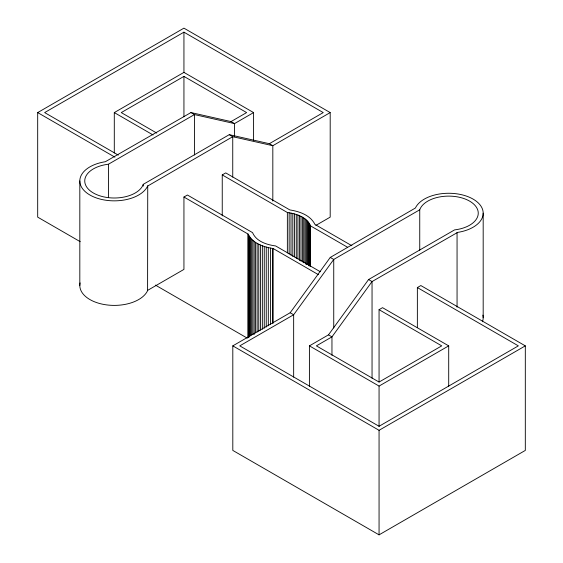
<?xml version="1.0" encoding="UTF-8"?>
<svg xmlns="http://www.w3.org/2000/svg" width="563" height="563" viewBox="0 0 563 563"><rect width="100%" height="100%" fill="white"/><g stroke="black" fill="none" stroke-linecap="round" stroke-linejoin="round"><path stroke-width="0.84" d="M315.85 225.411L330.192 217.135L330.192 112.586L272.823 145.711L269.346 143.699L229.261 134.67L143.255 184.333L142.84 185.361A29.55 17.059 0 0 1 121.946 197.423L120.06 197.676A29.55 17.059 0 0 1 85.316 177.612L85.759 176.529A29.55 17.059 0 0 1 106.646 164.466L108.434 164.227L194.439 114.571L234.518 123.6L253.589 112.586L253.589 140.701M272.823 201.061L272.823 145.711L232.744 136.682L147.597 186.093A34.477 19.902 0 0 1 123.22 200.168L121.024 200.463A34.477 19.902 0 0 1 80.481 177.064L80.995 175.79A34.477 19.902 0 0 1 105.372 161.715L190.956 112.558L231.041 121.587L234.518 123.6L234.518 136.774M147.731 185.769L147.597 290.642A34.477 19.902 0 0 1 123.22 304.717L121.024 305.012A34.477 19.902 0 0 1 80.115 282.893M419.745 250.204L419.745 209.788L420.16 208.76A29.55 17.059 0 0 1 441.054 196.698L442.94 196.445A29.55 17.059 0 0 1 477.684 216.502L477.241 217.592A29.55 17.059 0 0 1 456.354 229.655L454.566 229.894L368.561 279.551L328.482 334.858L309.411 345.865L309.411 386.281M482.456 321.755L482.519 321.607A34.477 19.902 0 0 0 482.885 315.125M417.366 327.673L417.366 287.566L420.842 285.554L525.314 345.865L525.314 450.414L379.061 534.85L232.808 450.414L232.808 345.865L290.177 312.746L330.256 257.439L415.403 208.021A34.477 19.902 0 0 1 439.78 193.946L441.976 193.651A34.477 19.902 0 0 1 482.519 217.058L482.005 218.324A34.477 19.902 0 0 1 457.628 232.399L372.044 281.563L331.959 336.871L316.378 345.865L379.061 382.052L441.737 345.865L379.061 309.678L379.061 382.052M80.22 241.689L37.686 217.135L37.686 112.586L183.939 28.15L330.192 112.586M269.346 143.699L323.232 112.586L183.939 32.168L44.653 112.586L118.3 155.114M114.296 153.002L114.296 112.586L183.939 72.381L253.589 112.586M231.041 121.587L246.622 112.586L183.939 76.399L121.263 112.586L156.753 133.079M147.731 290.311L183.939 269.403L183.939 197.029L187.423 195.016L252.541 232.618C256.313 241.513 266.813 244.771 275.631 245.947L320.312 271.739M222.244 215.896L222.244 174.91L225.728 172.904L289.854 209.929C299.41 211.435 310.368 215.122 314.935 224.405L351.896 245.749M419.745 209.788L333.739 259.444L293.654 314.752L239.768 345.865L379.061 426.282L518.347 345.865L417.366 287.566M379.061 309.678L382.537 307.665L448.704 345.865L448.704 386.281M309.411 345.865L379.061 386.077L448.704 345.865M232.808 345.865L379.061 430.308L525.314 345.865M222.244 174.91L287.369 212.511C296.187 213.687 306.687 216.938 310.459 225.84L310.459 266.25M183.939 197.029L248.065 234.053C252.632 243.336 263.59 247.016 273.146 248.529L318.412 274.667M190.956 112.558L194.439 114.571L194.439 154.98M229.261 134.67L232.744 136.682L232.744 177.099M114.296 112.586L153.08 134.979M310.459 225.84L347.561 247.263M330.256 257.439L333.739 259.444L333.739 327.969M368.561 279.551L372.044 281.563L372.044 378.202M37.686 112.586L114.901 157.168M290.177 312.746L293.654 314.752L293.654 377.133M328.482 334.858L331.959 336.871L331.959 355.316M155.409 285.103L247.305 338.159M483.181 213.173L483.181 317.722M457.057 232.477L457.057 307.152M379.061 386.077L379.061 426.487M379.061 430.308L379.061 534.85M310.044 224.813L310.044 266.102M309.481 223.743L309.481 265.912M308.798 222.702L308.798 265.75M308.003 221.681L308.003 264.73M307.088 220.696L307.088 264.624M306.068 219.753L306.068 264.554M304.942 218.845L304.942 262.766M303.717 217.98L303.717 262.787M302.394 217.163L302.394 261.971M300.98 216.403L300.98 261.204M299.488 215.692L299.488 260.5M297.918 215.045L297.918 258.973M296.272 214.454L296.272 258.382M294.569 213.926L294.569 256.974M292.809 213.468L292.809 256.517M291.001 213.074L291.001 255.243M289.15 212.751L289.15 254.04M287.369 212.511L287.369 252.921M273.146 248.529L273.146 323.204M272.576 248.452L272.576 323.127M270.416 248.072L270.416 324.506M268.305 247.614L268.305 325.808M266.25 247.08L266.25 327.026M264.265 246.467L264.265 328.166M262.344 245.778L262.344 329.235M260.514 245.018L260.514 330.235M258.769 244.194L258.769 331.164M257.122 243.3L257.122 332.036M255.581 242.35L255.581 332.839M254.152 241.344L254.152 334.471M252.836 240.288L252.836 334.288M251.647 239.176L251.647 334.936M250.577 238.029L250.577 335.548M249.648 236.847L249.648 336.998M248.853 235.623L248.853 336.653M248.199 234.377L248.199 337.167M248.065 234.053L248.065 337.716M183.939 32.168L183.939 72.585M183.939 76.399L183.939 116.815M143.255 184.333L143.255 186.086M108.434 164.227L108.434 197.613M79.819 180.941L79.819 285.49"/></g></svg>
